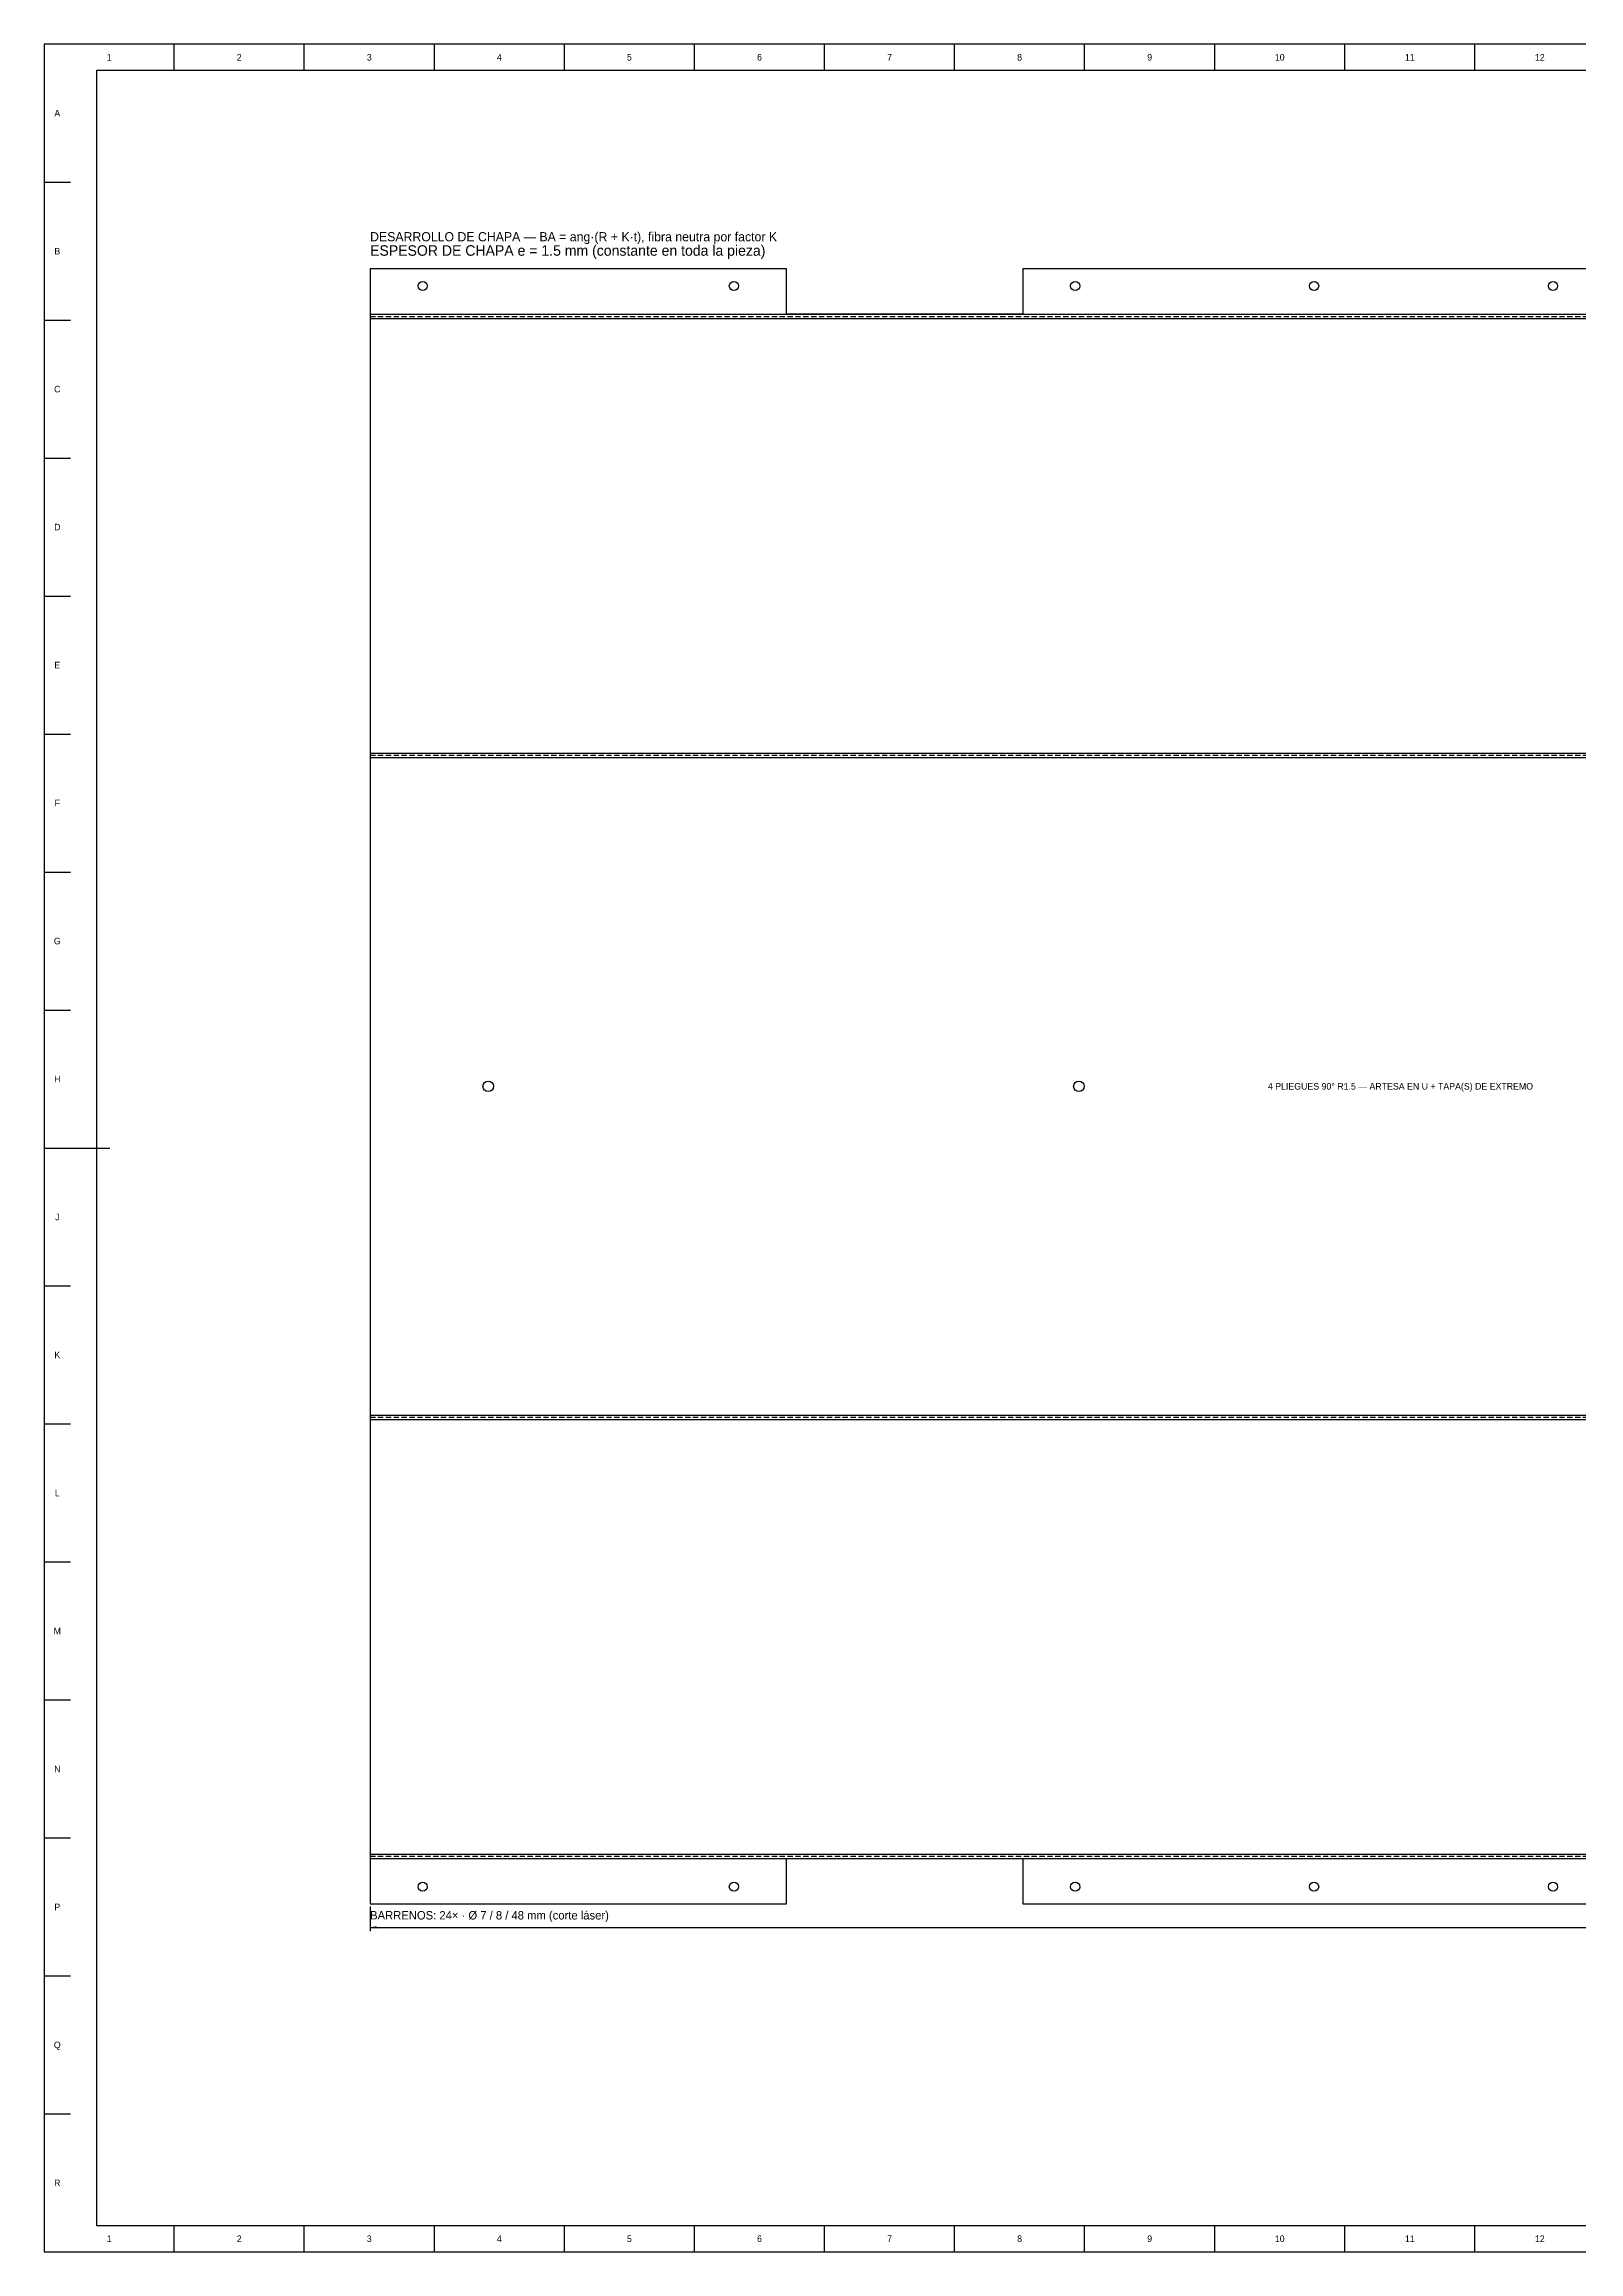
# Model space of a CAD drawing. Extents: x 0 to 2378, y 0 to 1682.
# Drawn here: x 0 to 1169, y 0 to 1682 of the extents above; entities that cross this region are included whole.
import ezdxf
from ezdxf.enums import TextEntityAlignment as Align

# ---------------------------------------------------------------- set-up
doc = ezdxf.new("R2010")
doc.units = 0
doc.linetypes.add('DASHED', pattern=[6, 4, -2])
for name, color, linetype in [('COTAS', 7, 'CONTINUOUS'), ('FINA', 7, 'CONTINUOUS'), ('NORMA', 7, 'CONTINUOUS'), ('PLIEGUE', 1, 'DASHED'), ('TEXTO', 7, 'CONTINUOUS'), ('VISIBLE', 7, 'CONTINUOUS')]:
    doc.layers.add(name, color=color, linetype=linetype)

msp = doc.modelspace()

# ---------------------------------------------------------------- linework, layer by layer
at = {"layer": 'COTAS'}
for p, q in [((248.305, 263.215), (248.305, 244.215)), ((248.305, 247.215), (2149.695, 247.215))]:
    msp.add_line(p, q, dxfattribs=at)
msp.add_solid([(248.305, 247.215), (253.305, 248.115), (253.305, 246.315)], dxfattribs=at)
at = {"layer": 'FINA'}
for p, q in [((2378, 1682), (0, 1682)), ((0, 1682), (0, 0)), ((99.0833, 1662), (99.0833, 1682)), ((198.1667, 1662), (198.1667, 1682)), ((297.25, 1662), (297.25, 1682)), ((396.3333, 1662), (396.3333, 1682)), ((495.4167, 1662), (495.4167, 1682)), ((594.5, 1662), (594.5, 1682)), ((693.5833, 1662), (693.5833, 1682)), ((792.6667, 1662), (792.6667, 1682)), ((891.75, 1662), (891.75, 1682)), ((990.8333, 1662), (990.8333, 1682)), ((1089.9167, 1662), (1089.9167, 1682)), ((0, 1576.875), (20, 1576.875)), ((0, 1471.75), (20, 1471.75)), ((248.305, 1476.285), (1818.305, 1476.285)), ((248.305, 1472.895), (1818.305, 1472.895)), ((0, 1366.625), (20, 1366.625)), ((0, 1261.5), (20, 1261.5)), ((0, 1156.375), (20, 1156.375)), ((248.305, 1141.895), (1818.305, 1141.895)), ((248.305, 1138.505), (1818.305, 1138.505)), ((0, 1051.25), (20, 1051.25)), ((0, 946.125), (20, 946.125)), ((0, 841), (20, 841)), ((0, 735.875), (20, 735.875)), ((0, 630.75), (20, 630.75)), ((248.305, 637.505), (1818.305, 637.505)), ((248.305, 634.105), (1818.305, 634.105)), ((0, 525.625), (20, 525.625)), ((0, 420.5), (20, 420.5)), ((0, 315.375), (20, 315.375)), ((248.305, 303.105), (1818.305, 303.105)), ((248.305, 299.715), (1818.305, 299.715)), ((0, 210.25), (20, 210.25)), ((0, 105.125), (20, 105.125)), ((99.0833, 0), (99.0833, 20)), ((198.1667, 0), (198.1667, 20)), ((297.25, 0), (297.25, 20)), ((396.3333, 0), (396.3333, 20)), ((495.4167, 0), (495.4167, 20)), ((594.5, 0), (594.5, 20)), ((693.5833, 0), (693.5833, 20)), ((792.6667, 0), (792.6667, 20)), ((891.75, 0), (891.75, 20)), ((990.8333, 0), (990.8333, 20)), ((1089.9167, 0), (1089.9167, 20)), ((0, 0), (2378, 0))]:
    msp.add_line(p, q, dxfattribs=at)
at = {"layer": 'NORMA'}
for p, q in [((2358, 1662), (40, 1662)), ((40, 1662), (40, 20)), ((0, 841), (50, 841)), ((40, 20), (2358, 20))]:
    msp.add_line(p, q, dxfattribs=at)
at = {"layer": 'PLIEGUE'}
for p, q in [((248.305, 1474.595), (1818.305, 1474.595)), ((248.305, 1140.195), (1818.305, 1140.195)), ((248.305, 635.805), (1818.305, 635.805)), ((248.305, 301.415), (1818.305, 301.415))]:
    msp.add_line(p, q, dxfattribs=at)
at = {"layer": 'VISIBLE'}
for p, q in [((565.485, 1510.785), (248.305, 1510.785)), ((248.305, 1510.785), (248.305, 1138.505)), ((565.485, 1476.285), (565.485, 1510.785)), ((1189.435, 1510.785), (745.485, 1510.785)), ((745.485, 1510.785), (745.485, 1476.285)), ((745.485, 1476.285), (565.485, 1476.285)), ((248.305, 1138.505), (248.305, 637.505)), ((248.305, 637.505), (248.305, 265.215)), ((565.485, 265.215), (565.485, 299.715)), ((565.485, 299.715), (745.485, 299.715)), ((745.485, 299.715), (745.485, 265.215)), ((248.305, 265.215), (565.485, 265.215)), ((745.485, 265.215), (1189.435, 265.215))]:
    msp.add_line(p, q, dxfattribs=at)
for centre, radius in [((288.305, 1497.785), 3.5), ((525.485, 1497.785), 3.5), ((785.485, 1497.785), 3.5), ((967.465, 1497.785), 3.5), ((1149.435, 1497.785), 3.5), ((338.305, 888.005), 4), ((788.305, 888.005), 4), ((288.305, 278.215), 3.5), ((525.485, 278.215), 3.5), ((785.485, 278.215), 3.5), ((967.465, 278.215), 3.5), ((1149.435, 278.215), 3.5)]:
    msp.add_circle(centre, radius, dxfattribs=at)

# ---------------------------------------------------------------- texts
at = {"layer": 'TEXTO'}
for s, p in [('1', (49.5417, 1672)), ('2', (148.625, 1672)), ('3', (247.7083, 1672)), ('4', (346.7917, 1672)), ('5', (445.875, 1672)), ('6', (544.9583, 1672)), ('7', (644.0417, 1672)), ('8', (743.125, 1672)), ('9', (842.2083, 1672)), ('10', (941.2917, 1672)), ('11', (1040.375, 1672)), ('12', (1139.4583, 1672)), ('A', (10, 1629.4375)), ('B', (10, 1524.3125)), ('C', (10, 1419.1875)), ('D', (10, 1314.0625)), ('E', (10, 1208.9375)), ('F', (10, 1103.8125)), ('G', (10, 998.6875)), ('H', (10, 893.5625)), ('4 PLIEGUES 90° R1.5 — ARTESA EN U + TAPA(S) DE EXTREMO', (1033.305, 888.005)), ('J', (10, 788.4375)), ('K', (10, 683.3125)), ('L', (10, 578.1875)), ('M', (10, 473.0625)), ('N', (10, 367.9375)), ('P', (10, 262.8125)), ('Q', (10, 157.6875)), ('R', (10, 52.5625)), ('1', (49.5417, 10)), ('2', (148.625, 10)), ('3', (247.7083, 10)), ('4', (346.7917, 10)), ('5', (445.875, 10)), ('6', (544.9583, 10)), ('7', (644.0417, 10)), ('8', (743.125, 10)), ('9', (842.2083, 10)), ('10', (941.2917, 10)), ('11', (1040.375, 10)), ('12', (1139.4583, 10))]:
    msp.add_text(s, height=5, dxfattribs=at).set_placement(p, align=Align.MIDDLE_CENTER)
for s, height, p in [('DESARROLLO DE CHAPA — BA = ang·(R + K·t), fibra neutra por factor K', 7, (248.305, 1531.785)), ('ESPESOR DE CHAPA e = 1.5 mm (constante en toda la pieza)', 8, (248.305, 1520.785)), ('BARRENOS: 24× · Ø 7 / 8 / 48 mm (corte láser)', 6.4, (248.305, 253.215))]:
    msp.add_text(s, height=height, dxfattribs=at).set_placement(p)

doc.saveas('drawing.dxf')
